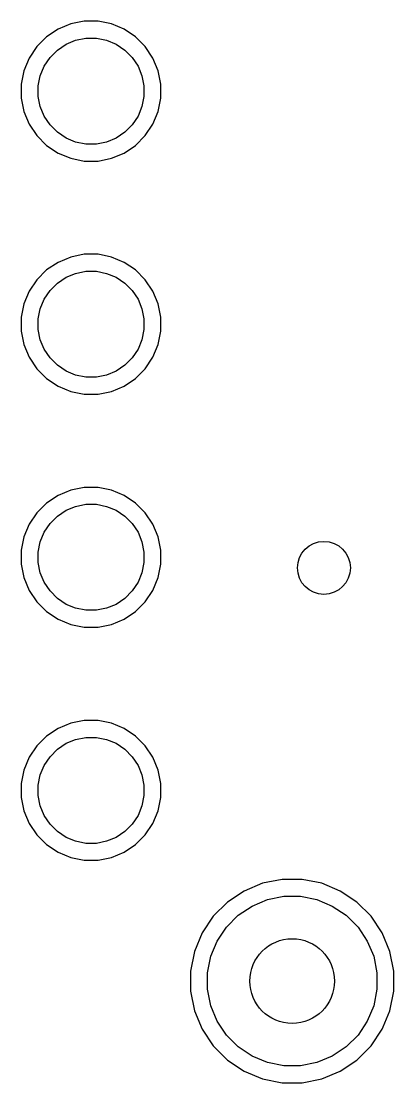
# Model space of a CAD drawing. Extents: x 115.8 to 161.5, y -138.1 to -92.4.
# Drawn here: x 156.47 to 158.23, y -119.58 to -114.57 of the extents above; entities that cross this region are included whole.
import ezdxf

# ---------------------------------------------------------------- set-up
doc = ezdxf.new("R2010")
doc.units = 0
doc.layers.add('BLACK', color=7, linetype='CONTINUOUS')

msp = doc.modelspace()

# ---------------------------------------------------------------- linework, layer by layer
at = {"layer": 'BLACK', "linetype": 'CONTINUOUS'}
for p, q in [((156.767, -114.57), (156.704, -114.583)), ((156.833, -114.57), (156.767, -114.57)), ((156.896, -114.583), (156.833, -114.57)), ((156.644, -114.608), (156.59, -114.644)), ((156.704, -114.583), (156.644, -114.608)), ((156.956, -114.608), (156.896, -114.583)), ((157.01, -114.644), (156.956, -114.608)), ((156.59, -114.644), (156.544, -114.69)), ((156.641, -114.706), (156.682, -114.678)), ((156.682, -114.678), (156.727, -114.66)), ((156.727, -114.66), (156.775, -114.65)), ((156.775, -114.65), (156.825, -114.65)), ((156.825, -114.65), (156.873, -114.66)), ((156.873, -114.66), (156.918, -114.678)), ((156.918, -114.678), (156.959, -114.706)), ((157.056, -114.69), (157.01, -114.644)), ((156.544, -114.69), (156.508, -114.744)), ((156.606, -114.741), (156.641, -114.706)), ((156.959, -114.706), (156.994, -114.741)), ((157.092, -114.744), (157.056, -114.69)), ((156.508, -114.744), (156.483, -114.804)), ((156.578, -114.782), (156.606, -114.741)), ((156.994, -114.741), (157.022, -114.782)), ((157.117, -114.804), (157.092, -114.744)), ((156.483, -114.804), (156.47, -114.867)), ((156.55, -114.875), (156.56, -114.827)), ((156.56, -114.827), (156.578, -114.782)), ((157.022, -114.782), (157.04, -114.827)), ((157.04, -114.827), (157.05, -114.875)), ((157.13, -114.867), (157.117, -114.804)), ((156.47, -114.867), (156.47, -114.933)), ((156.55, -114.925), (156.55, -114.875)), ((157.05, -114.875), (157.05, -114.925)), ((157.13, -114.933), (157.13, -114.867)), ((156.56, -114.973), (156.55, -114.925)), ((157.05, -114.925), (157.04, -114.973)), ((156.47, -114.933), (156.483, -114.996)), ((156.578, -115.018), (156.56, -114.973)), ((157.04, -114.973), (157.022, -115.018)), ((157.117, -114.996), (157.13, -114.933)), ((156.483, -114.996), (156.508, -115.056)), ((156.606, -115.059), (156.578, -115.018)), ((157.022, -115.018), (156.994, -115.059)), ((157.092, -115.056), (157.117, -114.996)), ((156.508, -115.056), (156.544, -115.11)), ((156.641, -115.094), (156.606, -115.059)), ((156.994, -115.059), (156.959, -115.094)), ((157.056, -115.11), (157.092, -115.056)), ((156.544, -115.11), (156.59, -115.156)), ((156.682, -115.122), (156.641, -115.094)), ((156.727, -115.14), (156.682, -115.122)), ((156.918, -115.122), (156.873, -115.14)), ((156.959, -115.094), (156.918, -115.122)), ((157.01, -115.156), (157.056, -115.11)), ((156.59, -115.156), (156.644, -115.192)), ((156.775, -115.15), (156.727, -115.14)), ((156.825, -115.15), (156.775, -115.15)), ((156.873, -115.14), (156.825, -115.15)), ((156.956, -115.192), (157.01, -115.156)), ((156.644, -115.192), (156.704, -115.217)), ((156.704, -115.217), (156.767, -115.23)), ((156.767, -115.23), (156.833, -115.23)), ((156.833, -115.23), (156.896, -115.217)), ((156.896, -115.217), (156.956, -115.192)), ((156.767, -115.67), (156.704, -115.683)), ((156.833, -115.67), (156.767, -115.67)), ((156.896, -115.683), (156.833, -115.67)), ((156.644, -115.708), (156.59, -115.744)), ((156.704, -115.683), (156.644, -115.708)), ((156.956, -115.708), (156.896, -115.683)), ((157.01, -115.744), (156.956, -115.708)), ((156.59, -115.744), (156.544, -115.79)), ((156.641, -115.806), (156.682, -115.778)), ((156.682, -115.778), (156.727, -115.76)), ((156.727, -115.76), (156.775, -115.75)), ((156.775, -115.75), (156.825, -115.75)), ((156.825, -115.75), (156.873, -115.76)), ((156.873, -115.76), (156.918, -115.778)), ((156.918, -115.778), (156.959, -115.806)), ((157.056, -115.79), (157.01, -115.744)), ((156.544, -115.79), (156.508, -115.844)), ((156.606, -115.841), (156.641, -115.806)), ((156.959, -115.806), (156.994, -115.841)), ((157.092, -115.844), (157.056, -115.79)), ((156.508, -115.844), (156.483, -115.904)), ((156.578, -115.882), (156.606, -115.841)), ((156.994, -115.841), (157.022, -115.882)), ((157.117, -115.904), (157.092, -115.844)), ((156.483, -115.904), (156.47, -115.967)), ((156.55, -115.975), (156.56, -115.927)), ((156.56, -115.927), (156.578, -115.882)), ((157.022, -115.882), (157.04, -115.927)), ((157.04, -115.927), (157.05, -115.975)), ((157.13, -115.967), (157.117, -115.904)), ((156.47, -115.967), (156.47, -116.033)), ((156.55, -116.025), (156.55, -115.975)), ((157.05, -115.975), (157.05, -116.025)), ((157.13, -116.033), (157.13, -115.967)), ((156.56, -116.073), (156.55, -116.025)), ((157.05, -116.025), (157.04, -116.073)), ((156.47, -116.033), (156.483, -116.096)), ((156.578, -116.118), (156.56, -116.073)), ((157.04, -116.073), (157.022, -116.118)), ((157.117, -116.096), (157.13, -116.033)), ((156.483, -116.096), (156.508, -116.156)), ((156.606, -116.159), (156.578, -116.118)), ((157.022, -116.118), (156.994, -116.159)), ((157.092, -116.156), (157.117, -116.096)), ((156.508, -116.156), (156.544, -116.21)), ((156.641, -116.194), (156.606, -116.159)), ((156.994, -116.159), (156.959, -116.194)), ((157.056, -116.21), (157.092, -116.156)), ((156.544, -116.21), (156.59, -116.256)), ((156.682, -116.222), (156.641, -116.194)), ((156.727, -116.24), (156.682, -116.222)), ((156.918, -116.222), (156.873, -116.24)), ((156.959, -116.194), (156.918, -116.222)), ((157.01, -116.256), (157.056, -116.21)), ((156.59, -116.256), (156.644, -116.292)), ((156.775, -116.25), (156.727, -116.24)), ((156.825, -116.25), (156.775, -116.25)), ((156.873, -116.24), (156.825, -116.25)), ((156.956, -116.292), (157.01, -116.256)), ((156.644, -116.292), (156.704, -116.317)), ((156.704, -116.317), (156.767, -116.33)), ((156.767, -116.33), (156.833, -116.33)), ((156.833, -116.33), (156.896, -116.317)), ((156.896, -116.317), (156.956, -116.292)), ((156.704, -116.783), (156.644, -116.808)), ((156.767, -116.77), (156.704, -116.783)), ((156.833, -116.77), (156.767, -116.77)), ((156.896, -116.783), (156.833, -116.77)), ((156.956, -116.808), (156.896, -116.783)), ((156.644, -116.808), (156.59, -116.844)), ((157.01, -116.844), (156.956, -116.808)), ((156.59, -116.844), (156.544, -116.89)), ((156.641, -116.906), (156.682, -116.878)), ((156.682, -116.878), (156.727, -116.86)), ((156.727, -116.86), (156.775, -116.85)), ((156.775, -116.85), (156.825, -116.85)), ((156.825, -116.85), (156.873, -116.86)), ((156.873, -116.86), (156.918, -116.878)), ((156.918, -116.878), (156.959, -116.906)), ((157.056, -116.89), (157.01, -116.844)), ((156.544, -116.89), (156.508, -116.944)), ((156.606, -116.941), (156.641, -116.906)), ((156.959, -116.906), (156.994, -116.941)), ((157.092, -116.944), (157.056, -116.89)), ((156.508, -116.944), (156.483, -117.004)), ((156.56, -117.027), (156.578, -116.982)), ((156.578, -116.982), (156.606, -116.941)), ((156.994, -116.941), (157.022, -116.982)), ((157.022, -116.982), (157.04, -117.027)), ((157.117, -117.004), (157.092, -116.944)), ((156.483, -117.004), (156.47, -117.067)), ((156.55, -117.075), (156.56, -117.027)), ((157.04, -117.027), (157.05, -117.075)), ((157.13, -117.067), (157.117, -117.004)), ((156.47, -117.067), (156.47, -117.133)), ((156.55, -117.125), (156.55, -117.075)), ((157.05, -117.075), (157.05, -117.125)), ((157.13, -117.133), (157.13, -117.067)), ((156.47, -117.133), (156.483, -117.196)), ((156.56, -117.173), (156.55, -117.125)), ((157.05, -117.125), (157.04, -117.173)), ((157.117, -117.196), (157.13, -117.133)), ((156.578, -117.218), (156.56, -117.173)), ((157.04, -117.173), (157.022, -117.218)), ((156.483, -117.196), (156.508, -117.256)), ((156.606, -117.259), (156.578, -117.218)), ((157.022, -117.218), (156.994, -117.259)), ((157.092, -117.256), (157.117, -117.196)), ((156.508, -117.256), (156.544, -117.31)), ((156.641, -117.294), (156.606, -117.259)), ((156.994, -117.259), (156.959, -117.294)), ((157.056, -117.31), (157.092, -117.256)), ((156.544, -117.31), (156.59, -117.356)), ((156.682, -117.322), (156.641, -117.294)), ((156.727, -117.34), (156.682, -117.322)), ((156.918, -117.322), (156.873, -117.34)), ((156.959, -117.294), (156.918, -117.322)), ((157.01, -117.356), (157.056, -117.31)), ((156.59, -117.356), (156.644, -117.392)), ((156.775, -117.35), (156.727, -117.34)), ((156.825, -117.35), (156.775, -117.35)), ((156.873, -117.34), (156.825, -117.35)), ((156.956, -117.392), (157.01, -117.356)), ((156.644, -117.392), (156.704, -117.417)), ((156.704, -117.417), (156.767, -117.43)), ((156.767, -117.43), (156.833, -117.43)), ((156.833, -117.43), (156.896, -117.417)), ((156.896, -117.417), (156.956, -117.392)), ((156.704, -117.883), (156.644, -117.908)), ((156.767, -117.87), (156.704, -117.883)), ((156.833, -117.87), (156.767, -117.87)), ((156.896, -117.883), (156.833, -117.87)), ((156.956, -117.908), (156.896, -117.883)), ((156.644, -117.908), (156.59, -117.944)), ((157.01, -117.944), (156.956, -117.908)), ((156.59, -117.944), (156.544, -117.99)), ((156.641, -118.006), (156.682, -117.978)), ((156.682, -117.978), (156.727, -117.96)), ((156.727, -117.96), (156.775, -117.95)), ((156.775, -117.95), (156.825, -117.95)), ((156.825, -117.95), (156.873, -117.96)), ((156.873, -117.96), (156.918, -117.978)), ((156.918, -117.978), (156.959, -118.006)), ((157.056, -117.99), (157.01, -117.944)), ((156.544, -117.99), (156.508, -118.044)), ((156.606, -118.041), (156.641, -118.006)), ((156.959, -118.006), (156.994, -118.041)), ((157.092, -118.044), (157.056, -117.99)), ((156.508, -118.044), (156.483, -118.104)), ((156.56, -118.127), (156.578, -118.082)), ((156.578, -118.082), (156.606, -118.041)), ((156.994, -118.041), (157.022, -118.082)), ((157.022, -118.082), (157.04, -118.127)), ((157.117, -118.104), (157.092, -118.044)), ((156.483, -118.104), (156.47, -118.167)), ((156.55, -118.175), (156.56, -118.127)), ((157.04, -118.127), (157.05, -118.175)), ((157.13, -118.167), (157.117, -118.104)), ((156.47, -118.167), (156.47, -118.233)), ((156.55, -118.225), (156.55, -118.175)), ((157.05, -118.175), (157.05, -118.225)), ((157.13, -118.233), (157.13, -118.167)), ((156.47, -118.233), (156.483, -118.296)), ((156.56, -118.273), (156.55, -118.225)), ((157.05, -118.225), (157.04, -118.273)), ((157.117, -118.296), (157.13, -118.233)), ((156.578, -118.318), (156.56, -118.273)), ((157.04, -118.273), (157.022, -118.318)), ((156.483, -118.296), (156.508, -118.356)), ((156.606, -118.359), (156.578, -118.318)), ((157.022, -118.318), (156.994, -118.359)), ((157.092, -118.356), (157.117, -118.296)), ((156.508, -118.356), (156.544, -118.41)), ((156.641, -118.394), (156.606, -118.359)), ((156.994, -118.359), (156.959, -118.394)), ((157.056, -118.41), (157.092, -118.356)), ((156.544, -118.41), (156.59, -118.456)), ((156.682, -118.422), (156.641, -118.394)), ((156.727, -118.44), (156.682, -118.422)), ((156.918, -118.422), (156.873, -118.44)), ((156.959, -118.394), (156.918, -118.422)), ((157.01, -118.456), (157.056, -118.41)), ((156.59, -118.456), (156.644, -118.492)), ((156.775, -118.45), (156.727, -118.44)), ((156.825, -118.45), (156.775, -118.45)), ((156.873, -118.44), (156.825, -118.45)), ((156.956, -118.492), (157.01, -118.456)), ((156.644, -118.492), (156.704, -118.517)), ((156.704, -118.517), (156.767, -118.53)), ((156.767, -118.53), (156.833, -118.53)), ((156.833, -118.53), (156.896, -118.517)), ((156.896, -118.517), (156.956, -118.492)), ((157.703, -118.62), (157.61, -118.638)), ((157.797, -118.62), (157.703, -118.62)), ((157.89, -118.638), (157.797, -118.62)), ((157.523, -118.675), (157.444, -118.727)), ((157.61, -118.638), (157.523, -118.675)), ((157.977, -118.675), (157.89, -118.638)), ((158.056, -118.727), (157.977, -118.675)), ((157.444, -118.727), (157.377, -118.794)), ((157.561, -118.746), (157.633, -118.715)), ((157.633, -118.715), (157.711, -118.7)), ((157.711, -118.7), (157.789, -118.7)), ((157.789, -118.7), (157.867, -118.715)), ((157.867, -118.715), (157.939, -118.746)), ((158.123, -118.794), (158.056, -118.727)), ((157.495, -118.789), (157.561, -118.746)), ((157.939, -118.746), (158.005, -118.789)), ((157.377, -118.794), (157.325, -118.873)), ((157.439, -118.845), (157.495, -118.789)), ((158.005, -118.789), (158.061, -118.845)), ((158.175, -118.873), (158.123, -118.794)), ((157.325, -118.873), (157.288, -118.96)), ((157.396, -118.911), (157.439, -118.845)), ((158.061, -118.845), (158.104, -118.911)), ((158.212, -118.96), (158.175, -118.873)), ((157.365, -118.983), (157.396, -118.911)), ((158.104, -118.911), (158.135, -118.983)), ((157.288, -118.96), (157.27, -119.053)), ((157.35, -119.061), (157.365, -118.983)), ((158.135, -118.983), (158.15, -119.061)), ((158.23, -119.053), (158.212, -118.96)), ((157.27, -119.053), (157.27, -119.147)), ((157.35, -119.139), (157.35, -119.061)), ((158.15, -119.061), (158.15, -119.139)), ((158.23, -119.147), (158.23, -119.053)), ((157.27, -119.147), (157.288, -119.24)), ((157.365, -119.217), (157.35, -119.139)), ((158.15, -119.139), (158.135, -119.217)), ((158.212, -119.24), (158.23, -119.147)), ((157.396, -119.289), (157.365, -119.217)), ((158.135, -119.217), (158.104, -119.289)), ((157.288, -119.24), (157.325, -119.327)), ((158.18, -119.316), (158.212, -119.24)), ((157.325, -119.327), (157.377, -119.406)), ((157.439, -119.355), (157.396, -119.289)), ((158.104, -119.289), (158.061, -119.355)), ((158.123, -119.406), (158.175, -119.327)), ((158.175, -119.327), (158.18, -119.316)), ((157.495, -119.411), (157.439, -119.355)), ((158.061, -119.355), (158.005, -119.411)), ((157.377, -119.406), (157.444, -119.473)), ((157.561, -119.454), (157.495, -119.411)), ((158.005, -119.411), (157.939, -119.454)), ((158.056, -119.473), (158.123, -119.406)), ((157.444, -119.473), (157.523, -119.525)), ((157.633, -119.485), (157.561, -119.454)), ((157.711, -119.5), (157.633, -119.485)), ((157.867, -119.485), (157.789, -119.5)), ((157.939, -119.454), (157.867, -119.485)), ((157.977, -119.525), (158.056, -119.473)), ((157.523, -119.525), (157.61, -119.562)), ((157.789, -119.5), (157.711, -119.5)), ((157.89, -119.562), (157.977, -119.525)), ((157.61, -119.562), (157.703, -119.58)), ((157.703, -119.58), (157.797, -119.58)), ((157.797, -119.58), (157.89, -119.562))]:
    msp.add_line(p, q, dxfattribs=at)
at = {"layer": 'BLACK'}
for centre, radius in [((157.9, -117.15), 0.125), ((157.75, -119.1), 0.2)]:
    msp.add_circle(centre, radius, dxfattribs=at)

doc.saveas('drawing.dxf')
